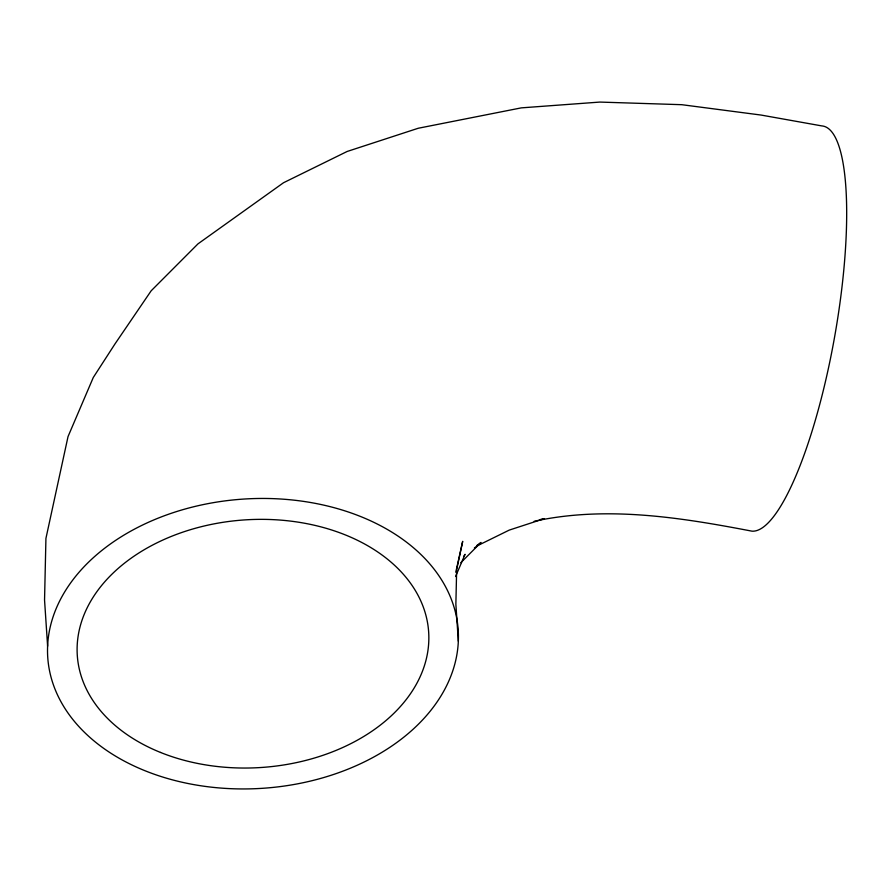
<?xml version="1.0" encoding="UTF-8"?>
<svg xmlns="http://www.w3.org/2000/svg" width="891" height="891" viewBox="0 0 891 891"><rect width="100%" height="100%" fill="white"/><g stroke="black" fill="none" stroke-linecap="round" stroke-linejoin="round"><path stroke-width="1.34" d="M455.78 572.189L462.696 541.327L456.649 569.783L455.869 604.254L458.33 641.197A205.676 144.921 -3.8 0 1 144.955 770.715A205.676 144.921 -3.8 0 1 155.635 519.175A205.676 144.921 -3.8 0 1 458.33 641.197M455.557 576.544L465.057 554.313L463.565 556.619M460.792 562.722L481.017 542.441L476.674 545.626M474.38 547.965L477.788 545.559L509.273 530.089L544.468 518.607L540.481 519.464M534.132 521.291C606.248 505.576 680.479 517.426 751.893 531.147A205.676 48.47 -79.9 0 0 835.491 331.853A205.676 48.47 -79.9 0 0 821.814 125.909L761.103 115.062L681.76 104.692L599.855 102.075L521.313 107.867L418.269 128.248L347.145 151.47L283.527 182.733L198.002 243.844L151.158 290.811L114.917 344.026L93.288 377.483L68.028 436.601L45.931 538.409L44.55 600.033L47.613 646.187M160.503 752.438A176.073 124.072 -3.8 0 0 428.771 641.553A176.073 124.072 -3.8 0 0 169.646 537.095A176.073 124.072 -3.8 0 0 160.503 752.438"/></g></svg>
